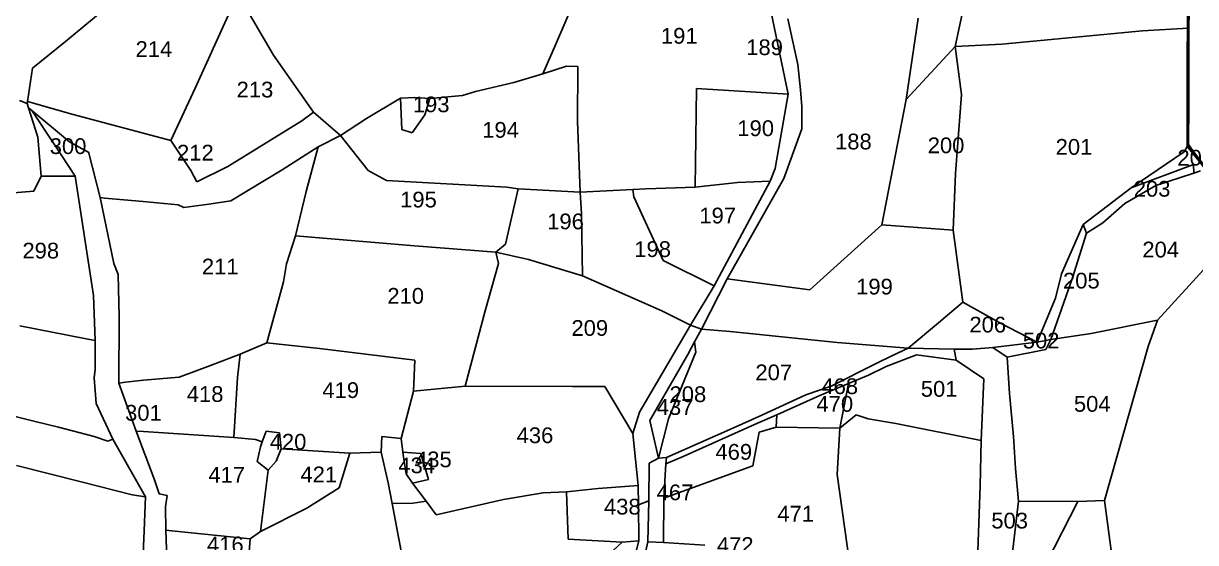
# Model space of a CAD drawing. Header units: inches. Extents: x 186800 to 194298, y 1604602 to 1613194.
# Drawn here: x 190679 to 191796, y 1608362 to 1608857 of the extents above; entities that cross this region are included whole.
import ezdxf

# ---------------------------------------------------------------- set-up
doc = ezdxf.new("R2010")
doc.units = ezdxf.units.IN
doc.header["$LTSCALE"] = 15
doc.header["$MEASUREMENT"] = 0
for name, color, linetype in [('PLOT', 7, 'Continuous'), ('PLOT NO', 7, 'Continuous'), ('VILLAGE BOUNDARY', 5, 'Continuous')]:
    doc.layers.add(name, color=color, linetype=linetype)
doc.styles.get("Standard").update_dxf_attribs({"font": 'arial.ttf'})

msp = doc.modelspace()

# ---------------------------------------------------------------- linework, layer by layer
at = {"layer": 'PLOT'}
for p, q in [((191567.3, 1608834.7), (191591.3, 1608949.4)), ((191591.3, 1608949.4), (191567.3, 1608834.7)), ((191789.1, 1608852.3), (191790.6, 1608933.2)), ((190797.2, 1608904.3), (190719.5, 1608839.4)), ((190719.5, 1608839.4), (190797.2, 1608904.3)), ((191213.8, 1608900.7), (191186.2, 1608836.3)), ((191186.2, 1608836.3), (191213.8, 1608900.7)), ((190917.5, 1608826.6), (190888.2, 1608876.9)), ((190888.2, 1608876.9), (190917.5, 1608826.6)), ((190843, 1608795.2), (190875.9, 1608867.8)), ((190875.9, 1608867.8), (190843, 1608795.2)), ((191408, 1608789.2), (191391.6, 1608868.7)), ((191391.6, 1608868.7), (191408, 1608789.2)), ((191407.6, 1608861), (191417.2, 1608817.6)), ((191417.2, 1608817.6), (191407.6, 1608861)), ((191520.6, 1608784.3), (191531.8, 1608861.7)), ((191531.8, 1608861.7), (191520.6, 1608784.3)), ((191789.1, 1608852.3), (191745.7, 1608849.6)), ((191745.7, 1608849.6), (191789.1, 1608852.3)), ((191789.5, 1608741.3), (191789.1, 1608852.3)), ((191745.7, 1608849.6), (191611.7, 1608837)), ((191611.7, 1608837), (191745.7, 1608849.6)), ((190719.5, 1608839.4), (190688.1, 1608814.1)), ((190688.1, 1608814.1), (190719.5, 1608839.4)), ((191186.2, 1608836.3), (191174.2, 1608808.8)), ((191174.2, 1608808.8), (191186.2, 1608836.3)), ((191567.3, 1608834.7), (191520.6, 1608784.3)), ((191520.6, 1608784.3), (191567.3, 1608834.7)), ((191611.7, 1608837), (191567.3, 1608834.7)), ((191567.3, 1608834.7), (191611.7, 1608837)), ((191573.3, 1608789), (191567.3, 1608834.7)), ((191567.3, 1608834.7), (191573.3, 1608789)), ((191567.3, 1608834.7), (191567.3, 1608834.7)), ((191611.7, 1608837), (191611.7, 1608837)), ((190955.8, 1608772.2), (190917.5, 1608826.6)), ((190917.5, 1608826.6), (190955.8, 1608772.2)), ((190688.1, 1608814.1), (190683.2, 1608782.2)), ((190683.2, 1608782.2), (190688.1, 1608814.1)), ((191174.2, 1608808.8), (191146.5, 1608800.6)), ((191146.5, 1608800.6), (191174.2, 1608808.8)), ((191196.7, 1608815.9), (191174.2, 1608808.8)), ((191174.2, 1608808.8), (191196.7, 1608815.9)), ((191207.5, 1608815.6), (191196.7, 1608815.9)), ((191196.7, 1608815.9), (191207.5, 1608815.6)), ((191207.4, 1608763.5), (191207.5, 1608815.6)), ((191207.5, 1608815.6), (191207.4, 1608763.5)), ((191417.2, 1608817.6), (191419.9, 1608793.4)), ((191419.9, 1608793.4), (191417.2, 1608817.6)), ((191146.5, 1608800.6), (191110, 1608791.9)), ((191110, 1608791.9), (191146.5, 1608800.6)), ((190819.7, 1608745.3), (190843, 1608795.2)), ((190843, 1608795.2), (190819.7, 1608745.3)), ((191038.5, 1608785.4), (191006.3, 1608766.1)), ((191006.3, 1608766.1), (191038.5, 1608785.4)), ((191052.4, 1608786.2), (191038.5, 1608785.4)), ((191038.5, 1608785.4), (191052.4, 1608786.2)), ((191038.5, 1608785.4), (191040, 1608755.6)), ((191040, 1608755.6), (191038.5, 1608785.4)), ((191066.7, 1608785.2), (191052.4, 1608786.2)), ((191052.4, 1608786.2), (191066.7, 1608785.2)), ((191061.8, 1608769.5), (191066.7, 1608785.2)), ((191066.7, 1608785.2), (191061.8, 1608769.5)), ((191097.6, 1608788.2), (191066.7, 1608785.2)), ((191066.7, 1608785.2), (191097.6, 1608788.2)), ((191066.7, 1608785.2), (191066.7, 1608785.2)), ((191110, 1608791.9), (191097.6, 1608788.2)), ((191097.6, 1608788.2), (191110, 1608791.9)), ((191320.8, 1608794.6), (191319.3, 1608700.6)), ((191319.3, 1608700.6), (191320.8, 1608794.6)), ((191408, 1608789.2), (191320.8, 1608794.6)), ((191320.8, 1608794.6), (191408, 1608789.2)), ((191395.8, 1608718.4), (191408, 1608789.2)), ((191408, 1608789.2), (191395.8, 1608718.4)), ((191408, 1608789.2), (191408, 1608789.2)), ((191419.9, 1608793.4), (191421.2, 1608777.5)), ((191421.2, 1608777.5), (191419.9, 1608793.4)), ((191567.6, 1608713.6), (191573.3, 1608789)), ((191573.3, 1608789), (191567.6, 1608713.6)), ((190682.9, 1608780.3), (190675.7, 1608783.2)), ((190675.7, 1608783.2), (190682.9, 1608780.3)), ((190683.2, 1608782.2), (190682.9, 1608780.3)), ((190682.9, 1608780.3), (190683.2, 1608782.2)), ((190684.2, 1608776.2), (190682.9, 1608780.3)), ((190682.9, 1608780.3), (190684.2, 1608776.2)), ((190683.2, 1608782.2), (190726.6, 1608770.1)), ((190726.6, 1608770.1), (190683.2, 1608782.2)), ((190687.3, 1608773.7), (190684.2, 1608776.2)), ((190684.2, 1608776.2), (190693.2, 1608748.5)), ((190693.2, 1608748.5), (190684.2, 1608776.2)), ((190684.2, 1608776.2), (190687.3, 1608773.7)), ((190723.3, 1608743.9), (190687.3, 1608773.7)), ((190687.3, 1608773.7), (190709.4, 1608740.6)), ((190709.4, 1608740.6), (190687.3, 1608773.7)), ((190687.3, 1608773.7), (190687.3, 1608773.7)), ((190687.3, 1608773.7), (190723.3, 1608743.9)), ((191421.2, 1608777.5), (191421.2, 1608756.2)), ((191421.2, 1608756.2), (191421.2, 1608777.5)), ((191520.6, 1608784.3), (191497.4, 1608664.9)), ((191497.4, 1608664.9), (191520.6, 1608784.3)), ((191520.6, 1608784.3), (191520.6, 1608784.3)), ((190726.6, 1608770.1), (190819.7, 1608745.3)), ((190819.7, 1608745.3), (190726.6, 1608770.1)), ((190874, 1608720.5), (190944.5, 1608763.9)), ((190944.5, 1608763.9), (190874, 1608720.5)), ((190944.5, 1608763.9), (190955.8, 1608772.2)), ((190955.8, 1608772.2), (190944.5, 1608763.9)), ((190981.6, 1608749.8), (190955.8, 1608772.2)), ((190955.8, 1608772.2), (190981.6, 1608749.8)), ((191006.3, 1608766.1), (190981.6, 1608749.8)), ((190981.6, 1608749.8), (191006.3, 1608766.1)), ((191049.7, 1608752.5), (191061.8, 1608769.5)), ((191061.8, 1608769.5), (191049.7, 1608752.5)), ((191209.9, 1608696), (191207.4, 1608763.5)), ((191207.4, 1608763.5), (191207.4, 1608763.5)), ((191207.4, 1608763.5), (191209.9, 1608696)), ((191040, 1608755.6), (191049.7, 1608752.5)), ((191049.7, 1608752.5), (191040, 1608755.6)), ((191421.2, 1608756.2), (191403.9, 1608708.9)), ((191403.9, 1608708.9), (191421.2, 1608756.2)), ((190693.2, 1608748.5), (190696.4, 1608711.1)), ((190696.4, 1608711.1), (190693.2, 1608748.5)), ((190709.4, 1608740.6), (190728.5, 1608711.2)), ((190728.5, 1608711.2), (190709.4, 1608740.6)), ((190738.7, 1608735.5), (190723.3, 1608743.9)), ((190723.3, 1608743.9), (190738.7, 1608735.5)), ((190819.7, 1608745.3), (190839, 1608716.6)), ((190839, 1608716.6), (190819.7, 1608745.3)), ((190819.7, 1608745.3), (190819.7, 1608745.3)), ((190981.6, 1608749.8), (190960.2, 1608739)), ((190960.2, 1608739), (190981.6, 1608749.8)), ((191007.9, 1608716.5), (190981.6, 1608749.8)), ((190981.6, 1608749.8), (191007.9, 1608716.5)), ((191789.5, 1608741.3), (191788.3, 1608739.5)), ((191788.3, 1608739.5), (191789.5, 1608741.3)), ((191799.3, 1608727.4), (191789.5, 1608741.3)), ((190738.9, 1608735.4), (190738.7, 1608735.5)), ((190738.7, 1608735.5), (190738.9, 1608735.4)), ((190741.4, 1608734), (190738.9, 1608735.4)), ((190738.9, 1608735.4), (190741.4, 1608734)), ((190741.7, 1608733), (190741.4, 1608734)), ((190741.4, 1608734), (190741.7, 1608733)), ((190752.4, 1608690.8), (190741.7, 1608733)), ((190741.7, 1608733), (190752.4, 1608690.8)), ((190960.2, 1608739), (190925.9, 1608717.4)), ((190925.9, 1608717.4), (190960.2, 1608739)), ((190948.7, 1608696.6), (190960.2, 1608739)), ((190960.2, 1608739), (190948.7, 1608696.6)), ((191785.2, 1608734.3), (191735, 1608700.2)), ((191735, 1608700.2), (191785.2, 1608734.3)), ((191788.3, 1608739.5), (191785.2, 1608734.3)), ((191785.2, 1608734.3), (191788.3, 1608739.5)), ((190844.7, 1608705.7), (190874, 1608720.5)), ((190874, 1608720.5), (190844.7, 1608705.7)), ((191391, 1608706.3), (191395.8, 1608718.4)), ((191395.8, 1608718.4), (191391, 1608706.3)), ((191794.4, 1608722.3), (191735, 1608700.2)), ((191735, 1608700.2), (191794.4, 1608722.3)), ((191794.5, 1608714.2), (191794.4, 1608722.3)), ((191794.4, 1608722.3), (191794.5, 1608714.2)), ((190696.4, 1608711.1), (190689.2, 1608697)), ((190689.2, 1608697), (190696.4, 1608711.1)), ((190696.4, 1608711.1), (190728.5, 1608711.2)), ((190728.5, 1608711.2), (190696.4, 1608711.1)), ((190728.5, 1608711.2), (190746.1, 1608597.6)), ((190746.1, 1608597.6), (190728.5, 1608711.2)), ((190839, 1608716.6), (190844.7, 1608705.7)), ((190844.7, 1608705.7), (190839, 1608716.6)), ((190925.9, 1608717.4), (190876.9, 1608687.6)), ((190876.9, 1608687.6), (190925.9, 1608717.4)), ((191025.2, 1608707.2), (191007.9, 1608716.5)), ((191007.9, 1608716.5), (191025.2, 1608707.2)), ((191140.1, 1608700.6), (191025.2, 1608707.2)), ((191025.2, 1608707.2), (191140.1, 1608700.6)), ((191403.9, 1608708.9), (191366.3, 1608642.6)), ((191366.3, 1608642.6), (191403.9, 1608708.9)), ((191565.4, 1608659.8), (191567.6, 1608713.6)), ((191567.6, 1608713.6), (191565.4, 1608659.8)), ((191567.6, 1608713.6), (191567.6, 1608713.6)), ((191794.5, 1608714.2), (191758.4, 1608702.2)), ((191758.4, 1608702.2), (191794.5, 1608714.2)), ((191800.9, 1608716.3), (191794.5, 1608714.2)), ((191794.5, 1608714.2), (191800.9, 1608716.3)), ((190689.2, 1608697), (190607.3, 1608689.9)), ((190607.3, 1608689.9), (190689.2, 1608697)), ((190938.5, 1608654.4), (190948.7, 1608696.6)), ((190948.7, 1608696.6), (190938.5, 1608654.4)), ((190948.7, 1608696.6), (190948.7, 1608696.6)), ((191150.8, 1608699.2), (191138.7, 1608646.5)), ((191138.7, 1608646.5), (191150.8, 1608699.2)), ((191150.8, 1608699.2), (191140.1, 1608700.6)), ((191140.1, 1608700.6), (191150.8, 1608699.2)), ((191209.9, 1608696), (191150.8, 1608699.2)), ((191150.8, 1608699.2), (191150.8, 1608699.2)), ((191150.8, 1608699.2), (191209.9, 1608696)), ((191260, 1608698.6), (191209.9, 1608696)), ((191209.9, 1608696), (191260, 1608698.6)), ((191211.2, 1608675.2), (191209.9, 1608696)), ((191209.9, 1608696), (191209.9, 1608696)), ((191209.9, 1608696), (191211.2, 1608675.2)), ((191272.3, 1608699.2), (191260, 1608698.6)), ((191260, 1608698.6), (191272.3, 1608699.2)), ((191260.9, 1608691.6), (191260, 1608698.6)), ((191260, 1608698.6), (191260.9, 1608691.6)), ((191319.3, 1608700.6), (191272.3, 1608699.2)), ((191272.3, 1608699.2), (191319.3, 1608700.6)), ((191359.7, 1608705.1), (191319.3, 1608700.6)), ((191319.3, 1608700.6), (191359.7, 1608705.1)), ((191337.5, 1608606.9), (191391, 1608706.3)), ((191391, 1608706.3), (191337.5, 1608606.9)), ((191391, 1608706.3), (191359.7, 1608705.1)), ((191359.7, 1608705.1), (191391, 1608706.3)), ((191735, 1608700.2), (191689.1, 1608665.2)), ((191689.1, 1608665.2), (191735, 1608700.2)), ((191758.4, 1608702.2), (191728.8, 1608685.3)), ((191728.8, 1608685.3), (191758.4, 1608702.2)), ((190765.6, 1608628.1), (190752.4, 1608690.8)), ((190752.4, 1608690.8), (190752.4, 1608690.8)), ((190756.6, 1608690.4), (190752.4, 1608690.8)), ((190752.4, 1608690.8), (190765.6, 1608628.1)), ((190752.4, 1608690.8), (190756.6, 1608690.4)), ((190793.6, 1608687), (190756.6, 1608690.4)), ((190756.6, 1608690.4), (190793.6, 1608687)), ((190826.8, 1608683.8), (190793.6, 1608687)), ((190793.6, 1608687), (190826.8, 1608683.8)), ((190856, 1608684.5), (190832.1, 1608681.5)), ((190832.1, 1608681.5), (190856, 1608684.5)), ((190876.9, 1608687.6), (190856, 1608684.5)), ((190856, 1608684.5), (190876.9, 1608687.6)), ((191288.9, 1608630.9), (191260.9, 1608691.6)), ((191260.9, 1608691.6), (191288.9, 1608630.9)), ((191728.8, 1608685.3), (191707.7, 1608666.8)), ((191707.7, 1608666.8), (191728.8, 1608685.3)), ((190832.1, 1608681.5), (190826.8, 1608683.8)), ((190826.8, 1608683.8), (190832.1, 1608681.5)), ((191212.2, 1608616.2), (191211.2, 1608675.2)), ((191211.2, 1608675.2), (191212.2, 1608616.2)), ((191497.4, 1608664.9), (191428.6, 1608603)), ((191428.6, 1608603), (191497.4, 1608664.9)), ((191565.4, 1608659.8), (191497.4, 1608664.9)), ((191497.4, 1608664.9), (191565.4, 1608659.8)), ((191689.1, 1608665.2), (191668.5, 1608618.2)), ((191668.5, 1608618.2), (191689.1, 1608665.2)), ((191692.2, 1608656.9), (191689.1, 1608665.2)), ((191689.1, 1608665.2), (191692.2, 1608656.9)), ((191707.7, 1608666.8), (191692.2, 1608656.9)), ((191692.2, 1608656.9), (191707.7, 1608666.8)), ((191707.7, 1608666.8), (191707.7, 1608666.8)), ((190938.5, 1608654.4), (190929.9, 1608627.8)), ((190929.9, 1608627.8), (190938.5, 1608654.4)), ((191052, 1608645), (190938.5, 1608654.4)), ((190938.5, 1608654.4), (191052, 1608645)), ((191574.5, 1608591.1), (191565.4, 1608659.8)), ((191565.4, 1608659.8), (191565.4, 1608659.8)), ((191565.4, 1608659.8), (191574.5, 1608591.1)), ((191678.9, 1608614.5), (191692.2, 1608656.9)), ((191692.2, 1608656.9), (191678.9, 1608614.5)), ((191129.4, 1608638.7), (191052, 1608645)), ((191052, 1608645), (191129.4, 1608638.7)), ((191138.7, 1608646.5), (191129.4, 1608638.7)), ((191129.4, 1608638.7), (191138.7, 1608646.5)), ((191366.3, 1608642.6), (191350, 1608613.3)), ((191350, 1608613.3), (191366.3, 1608642.6)), ((191160.7, 1608631.9), (191129.4, 1608638.7)), ((191129.4, 1608638.7), (191131.9, 1608628.1)), ((191131.9, 1608628.1), (191129.4, 1608638.7)), ((191129.4, 1608638.7), (191129.4, 1608638.7)), ((191129.4, 1608638.7), (191160.7, 1608631.9)), ((191212.2, 1608616.2), (191160.7, 1608631.9)), ((191160.7, 1608631.9), (191212.2, 1608616.2)), ((191337.5, 1608606.9), (191288.9, 1608630.9)), ((191288.9, 1608630.9), (191337.5, 1608606.9)), ((191810.1, 1608629.1), (191760, 1608574)), ((191760, 1608574), (191810.1, 1608629.1)), ((190769.6, 1608617.4), (190765.6, 1608628.1)), ((190765.6, 1608628.1), (190769.6, 1608617.4)), ((190770.5, 1608577.1), (190769.6, 1608617.4)), ((190769.6, 1608617.4), (190770.5, 1608577.1)), ((190929.9, 1608627.8), (190927.2, 1608610.7)), ((190927.2, 1608610.7), (190929.9, 1608627.8)), ((191131.9, 1608628.1), (191119.2, 1608582.9)), ((191119.2, 1608582.9), (191131.9, 1608628.1)), ((191668.5, 1608618.2), (191662.8, 1608595.1)), ((191662.8, 1608595.1), (191668.5, 1608618.2)), ((190927.2, 1608610.7), (190911.3, 1608552.3)), ((190911.3, 1608552.3), (190927.2, 1608610.7)), ((191287.6, 1608582.8), (191212.2, 1608616.2)), ((191212.2, 1608616.2), (191212.2, 1608616.2)), ((191212.2, 1608616.2), (191287.6, 1608582.8)), ((191315.1, 1608569.3), (191337.5, 1608606.9)), ((191337.5, 1608606.9), (191315.1, 1608569.3)), ((191350, 1608613.3), (191325.5, 1608565.6)), ((191325.5, 1608565.6), (191350, 1608613.3)), ((191337.5, 1608606.9), (191337.5, 1608606.9)), ((191337.5, 1608606.9), (191337.5, 1608606.9)), ((191428.6, 1608603), (191350, 1608613.3)), ((191350, 1608613.3), (191428.6, 1608603)), ((191658.3, 1608555.5), (191678.9, 1608614.5)), ((191678.9, 1608614.5), (191658.3, 1608555.5)), ((190746.1, 1608597.6), (190747.8, 1608554.7)), ((190747.8, 1608554.7), (190746.1, 1608597.6)), ((190746.1, 1608597.6), (190746.1, 1608597.6)), ((191662.8, 1608595.1), (191645.2, 1608553.2)), ((191645.2, 1608553.2), (191662.8, 1608595.1)), ((191662.8, 1608595.1), (191662.8, 1608595.1)), ((191574.5, 1608591.1), (191551.3, 1608571.6)), ((191551.3, 1608571.6), (191574.5, 1608591.1)), ((191609.7, 1608571.4), (191574.5, 1608591.1)), ((191574.5, 1608591.1), (191609.7, 1608571.4)), ((190770.3, 1608514.1), (190770.5, 1608577.1)), ((190770.5, 1608577.1), (190770.3, 1608514.1)), ((191119.2, 1608582.9), (191100.3, 1608511.3)), ((191100.3, 1608511.3), (191119.2, 1608582.9)), ((191315.1, 1608569.3), (191287.6, 1608582.8)), ((191287.6, 1608582.8), (191315.1, 1608569.3)), ((191760, 1608574), (191696.7, 1608561.4)), ((191696.7, 1608561.4), (191760, 1608574)), ((191750.9, 1608548.8), (191760, 1608574)), ((191760, 1608574), (191750.9, 1608548.8)), ((190675.8, 1608568.7), (190737.4, 1608556.7)), ((190737.4, 1608556.7), (190675.8, 1608568.7)), ((191315.1, 1608569.3), (191266.5, 1608486.4)), ((191266.5, 1608486.4), (191315.1, 1608569.3)), ((191325.5, 1608565.6), (191315.1, 1608569.3)), ((191315.1, 1608569.3), (191325.5, 1608565.6)), ((191325.5, 1608565.6), (191318.8, 1608553.3)), ((191318.8, 1608553.3), (191325.5, 1608565.6)), ((191352.8, 1608563.3), (191325.5, 1608565.6)), ((191325.5, 1608565.6), (191325.5, 1608565.6)), ((191325.5, 1608565.6), (191352.8, 1608563.3)), ((191454.7, 1608552.8), (191352.8, 1608563.3)), ((191352.8, 1608563.3), (191454.7, 1608552.8)), ((191551.3, 1608571.6), (191522.5, 1608547.3)), ((191522.5, 1608547.3), (191551.3, 1608571.6)), ((191645.2, 1608553.2), (191609.7, 1608571.4)), ((191609.7, 1608571.4), (191645.2, 1608553.2)), ((191696.7, 1608561.4), (191658.3, 1608555.5)), ((191658.3, 1608555.5), (191696.7, 1608561.4)), ((191696.7, 1608561.4), (191696.7, 1608561.4)), ((190737.4, 1608556.7), (190747.8, 1608554.7)), ((190747.8, 1608554.7), (190737.4, 1608556.7)), ((190747.8, 1608554.7), (190747.8, 1608527.2)), ((190747.8, 1608527.2), (190747.8, 1608554.7)), ((190911.3, 1608552.3), (190885.8, 1608541.5)), ((190885.8, 1608541.5), (190911.3, 1608552.3)), ((190961.4, 1608547), (190911.3, 1608552.3)), ((190911.3, 1608552.3), (190961.4, 1608547)), ((191318.8, 1608553.3), (191312.3, 1608541.2)), ((191312.3, 1608541.2), (191318.8, 1608553.3)), ((191319.9, 1608543.6), (191318.8, 1608553.3)), ((191318.8, 1608553.3), (191319.9, 1608543.6)), ((191522.5, 1608547.3), (191454.7, 1608552.8)), ((191454.7, 1608552.8), (191522.5, 1608547.3)), ((191645.2, 1608553.2), (191603, 1608548)), ((191603, 1608548), (191645.2, 1608553.2)), ((191658.3, 1608555.5), (191645.2, 1608553.2)), ((191645.2, 1608553.2), (191658.3, 1608555.5)), ((191653.4, 1608546), (191658.3, 1608555.5)), ((191658.3, 1608555.5), (191653.4, 1608546)), ((191658.3, 1608555.5), (191658.3, 1608555.5)), ((190885.8, 1608541.5), (190857.7, 1608530.7)), ((190857.7, 1608530.7), (190885.8, 1608541.5)), ((190883.2, 1608519.5), (190885.8, 1608541.5)), ((190885.8, 1608541.5), (190883.2, 1608519.5)), ((191052.2, 1608535.8), (190961.4, 1608547)), ((190961.4, 1608547), (191052.2, 1608535.8)), ((191312.3, 1608541.2), (191276.3, 1608478.6)), ((191276.3, 1608478.6), (191312.3, 1608541.2)), ((191293.9, 1608480.2), (191319.9, 1608543.6)), ((191319.9, 1608543.6), (191293.9, 1608480.2)), ((191506.8, 1608540.2), (191491.8, 1608532.7)), ((191491.8, 1608532.7), (191506.8, 1608540.2)), ((191530.2, 1608540.9), (191501.3, 1608529.8)), ((191501.3, 1608529.8), (191530.2, 1608540.9)), ((191522.5, 1608547.3), (191506.8, 1608540.2)), ((191506.8, 1608540.2), (191522.5, 1608547.3)), ((191566.2, 1608546.3), (191522.5, 1608547.3)), ((191522.5, 1608547.3), (191522.5, 1608547.3)), ((191522.5, 1608547.3), (191566.2, 1608546.3)), ((191568.2, 1608535.9), (191530.2, 1608540.9)), ((191530.2, 1608540.9), (191568.2, 1608535.9)), ((191583.7, 1608546.4), (191566.2, 1608546.3)), ((191566.2, 1608546.3), (191583.7, 1608546.4)), ((191568.2, 1608535.9), (191566.2, 1608546.3)), ((191566.2, 1608546.3), (191568.2, 1608535.9)), ((191566.2, 1608546.3), (191566.2, 1608546.3)), ((191603, 1608548), (191583.7, 1608546.4)), ((191583.7, 1608546.4), (191603, 1608548)), ((191616.7, 1608538.8), (191603, 1608548)), ((191603, 1608548), (191616.7, 1608538.8)), ((191616.7, 1608538.8), (191653.4, 1608546)), ((191653.4, 1608546), (191616.7, 1608538.8)), ((191653.4, 1608546), (191653.4, 1608546)), ((191709.3, 1608402.1), (191750.9, 1608548.8)), ((191750.9, 1608548.8), (191709.3, 1608402.1)), ((190857.7, 1608530.7), (190827.9, 1608519.9)), ((190827.9, 1608519.9), (190857.7, 1608530.7)), ((191050.9, 1608506.4), (191052.2, 1608535.8)), ((191052.2, 1608535.8), (191050.9, 1608506.4)), ((191491.8, 1608532.7), (191448.9, 1608511.1)), ((191448.9, 1608511.1), (191491.8, 1608532.7)), ((191501.3, 1608529.8), (191484.6, 1608521.5)), ((191484.6, 1608521.5), (191501.3, 1608529.8)), ((191594.5, 1608518), (191568.2, 1608535.9)), ((191568.2, 1608535.9), (191568.2, 1608535.9)), ((191568.2, 1608535.9), (191568.2, 1608535.9)), ((191568.2, 1608535.9), (191594.5, 1608518)), ((191618.8, 1608504.1), (191616.7, 1608538.8)), ((191616.7, 1608538.8), (191616.7, 1608538.8)), ((191616.7, 1608538.8), (191618.8, 1608504.1)), ((190747.8, 1608527.2), (190746.9, 1608519.2)), ((190746.9, 1608519.2), (190747.8, 1608527.2)), ((190746.9, 1608519.2), (190748.8, 1608494.7)), ((190748.8, 1608494.7), (190746.9, 1608519.2)), ((190793.9, 1608517), (190776.6, 1608514.9)), ((190776.6, 1608514.9), (190793.9, 1608517)), ((190827.9, 1608519.9), (190793.9, 1608517)), ((190793.9, 1608517), (190827.9, 1608519.9)), ((190879.9, 1608462.2), (190883.2, 1608519.5)), ((190883.2, 1608519.5), (190879.9, 1608462.2)), ((190883.2, 1608519.5), (190883.2, 1608519.5)), ((191484.6, 1608521.5), (191465.4, 1608513.6)), ((191465.4, 1608513.6), (191484.6, 1608521.5)), ((191591.9, 1608459.3), (191594.5, 1608518)), ((191594.5, 1608518), (191591.9, 1608459.3)), ((190776.6, 1608514.9), (190770.3, 1608514.1)), ((190770.3, 1608514.1), (190776.6, 1608514.9)), ((190786.8, 1608468.4), (190770.3, 1608514.1)), ((190770.3, 1608514.1), (190786.8, 1608468.4)), ((191050.9, 1608506.4), (191039.3, 1608461.2)), ((191039.3, 1608461.2), (191050.9, 1608506.4)), ((191100.3, 1608511.3), (191050.9, 1608506.4)), ((191050.9, 1608506.4), (191100.3, 1608511.3)), ((191050.9, 1608506.4), (191050.9, 1608506.4)), ((191202.8, 1608510.7), (191100.3, 1608511.3)), ((191100.3, 1608511.3), (191202.8, 1608510.7)), ((191233.3, 1608510.7), (191202.8, 1608510.7)), ((191202.8, 1608510.7), (191233.3, 1608510.7)), ((191259.9, 1608466.1), (191233.3, 1608510.7)), ((191233.3, 1608510.7), (191259.9, 1608466.1)), ((191448.9, 1608511.1), (191424.8, 1608502.8)), ((191424.8, 1608502.8), (191448.9, 1608511.1)), ((191465.4, 1608513.6), (191438.1, 1608502.4)), ((191438.1, 1608502.4), (191465.4, 1608513.6)), ((191457.2, 1608471.2), (191465.4, 1608513.6)), ((191465.4, 1608513.6), (191457.2, 1608471.2)), ((190748.8, 1608494.7), (190764.5, 1608460.6)), ((190764.5, 1608460.6), (190748.8, 1608494.7)), ((191424.8, 1608502.8), (191382.8, 1608483.6)), ((191382.8, 1608483.6), (191424.8, 1608502.8)), ((191438.1, 1608502.4), (191397.3, 1608484)), ((191397.3, 1608484), (191438.1, 1608502.4)), ((191622.6, 1608463.1), (191618.8, 1608504.1)), ((191618.8, 1608504.1), (191622.6, 1608463.1)), ((190689.4, 1608477.8), (190635.6, 1608491.3)), ((190635.6, 1608491.3), (190689.4, 1608477.8)), ((191266.5, 1608486.4), (191259.9, 1608466.1)), ((191259.9, 1608466.1), (191266.5, 1608486.4)), ((191382.8, 1608483.6), (191355.4, 1608471.1)), ((191355.4, 1608471.1), (191382.8, 1608483.6)), ((191397.3, 1608484), (191378.9, 1608475.8)), ((191378.9, 1608475.8), (191397.3, 1608484)), ((191396.5, 1608472.1), (191397.3, 1608484)), ((191397.3, 1608484), (191396.5, 1608472.1)), ((191472.8, 1608483.8), (191457.2, 1608471.2)), ((191457.2, 1608471.2), (191472.8, 1608483.8)), ((191484.4, 1608480.1), (191472.8, 1608483.8)), ((191472.8, 1608483.8), (191484.4, 1608480.1)), ((190712.9, 1608472.1), (190689.4, 1608477.8)), ((190689.4, 1608477.8), (190712.9, 1608472.1)), ((190746.9, 1608463.2), (190712.9, 1608472.1)), ((190712.9, 1608472.1), (190746.9, 1608463.2)), ((191276.3, 1608478.6), (191284.5, 1608442.6)), ((191284.5, 1608442.6), (191276.3, 1608478.6)), ((191284.5, 1608442.6), (191293.9, 1608480.2)), ((191293.9, 1608480.2), (191284.5, 1608442.6)), ((191378.9, 1608475.8), (191308.1, 1608444.2)), ((191308.1, 1608444.2), (191378.9, 1608475.8)), ((191380.4, 1608467.2), (191396.5, 1608472.1)), ((191396.5, 1608472.1), (191380.4, 1608467.2)), ((191396.5, 1608472.1), (191396.5, 1608472.1)), ((191396.5, 1608472.1), (191457.2, 1608471.2)), ((191457.2, 1608471.2), (191396.5, 1608472.1)), ((191510.7, 1608475.6), (191484.4, 1608480.1)), ((191484.4, 1608480.1), (191510.7, 1608475.6)), ((191591.9, 1608459.3), (191510.7, 1608475.6)), ((191510.7, 1608475.6), (191591.9, 1608459.3)), ((190759.9, 1608458.8), (190746.9, 1608463.2)), ((190746.9, 1608463.2), (190746.9, 1608463.2)), ((190746.9, 1608463.2), (190759.9, 1608458.8)), ((190804.4, 1608421.9), (190786.8, 1608468.4)), ((190793.8, 1608467.9), (190786.8, 1608468.4)), ((190786.8, 1608468.4), (190804.4, 1608421.9)), ((190786.8, 1608468.4), (190793.8, 1608467.9)), ((190879.9, 1608462.2), (190793.8, 1608467.9)), ((190793.8, 1608467.9), (190879.9, 1608462.2)), ((190900.4, 1608460.5), (190879.9, 1608462.2)), ((190879.9, 1608462.2), (190879.9, 1608462.2)), ((190879.9, 1608462.2), (190900.4, 1608460.5)), ((190910.5, 1608468.2), (190906.8, 1608458.1)), ((190906.8, 1608458.1), (190910.5, 1608468.2)), ((190923.5, 1608466.7), (190910.5, 1608468.2)), ((190910.5, 1608468.2), (190923.5, 1608466.7)), ((190924.9, 1608451.6), (190923.5, 1608466.7)), ((190923.5, 1608466.7), (190924.9, 1608451.6)), ((191020.9, 1608463.1), (191020.1, 1608448.3)), ((191020.1, 1608448.3), (191020.9, 1608463.1)), ((191039.3, 1608461.2), (191020.9, 1608463.1)), ((191020.9, 1608463.1), (191039.3, 1608461.2)), ((191041, 1608448.4), (191039.3, 1608461.2)), ((191039.3, 1608461.2), (191039.3, 1608461.2)), ((191039.3, 1608461.2), (191041, 1608448.4)), ((191265.2, 1608416.6), (191259.9, 1608466.1)), ((191259.9, 1608466.1), (191259.9, 1608466.1)), ((191259.9, 1608466.1), (191265.2, 1608416.6)), ((191355.4, 1608471.1), (191292, 1608443.1)), ((191292, 1608443.1), (191355.4, 1608471.1)), ((191374.4, 1608435.4), (191380.4, 1608467.2)), ((191380.4, 1608467.2), (191374.4, 1608435.4)), ((191454.6, 1608426.9), (191457.2, 1608471.2)), ((191457.2, 1608471.2), (191454.6, 1608426.9)), ((191457.2, 1608471.2), (191457.2, 1608471.2)), ((191624.6, 1608432.8), (191622.6, 1608463.1)), ((191622.6, 1608463.1), (191624.6, 1608432.8)), ((190764.5, 1608460.6), (190759.9, 1608458.8)), ((190759.9, 1608458.8), (190764.5, 1608460.6)), ((190764.5, 1608460.6), (190795.8, 1608405.7)), ((190795.8, 1608405.7), (190764.5, 1608460.6)), ((190906.8, 1608458.1), (190900.4, 1608460.5)), ((190900.4, 1608460.5), (190906.8, 1608458.1)), ((190902.1, 1608439.5), (190905.1, 1608453.5)), ((190905.1, 1608453.5), (190902.1, 1608439.5)), ((190905.1, 1608453.5), (190906.8, 1608458.1)), ((190906.8, 1608458.1), (190905.1, 1608453.5)), ((190924.9, 1608451.6), (190920.1, 1608439.8)), ((190920.1, 1608439.8), (190924.9, 1608451.6)), ((190990.4, 1608447.5), (190924.9, 1608451.6)), ((190924.9, 1608451.6), (190924.9, 1608451.6)), ((190924.9, 1608451.6), (190990.4, 1608447.5)), ((191590.9, 1608416.3), (191591.9, 1608459.3)), ((191591.9, 1608459.3), (191590.9, 1608416.3)), ((191591.9, 1608459.3), (191591.9, 1608459.3)), ((190912.4, 1608431.1), (190902.1, 1608439.5)), ((190902.1, 1608439.5), (190912.4, 1608431.1)), ((190920.1, 1608439.8), (190912.4, 1608431.1)), ((190912.4, 1608431.1), (190920.1, 1608439.8)), ((190980.2, 1608414.3), (190990.4, 1608447.5)), ((190990.4, 1608447.5), (190980.2, 1608414.3)), ((191020.1, 1608448.3), (190990.4, 1608447.5)), ((190990.4, 1608447.5), (191020.1, 1608448.3)), ((190990.4, 1608447.5), (190990.4, 1608447.5)), ((191020.1, 1608448.3), (191026.9, 1608419.2)), ((191026.9, 1608419.2), (191020.1, 1608448.3)), ((191041.8, 1608441.7), (191041, 1608448.4)), ((191057.9, 1608447), (191041, 1608448.4)), ((191041, 1608448.4), (191041.8, 1608441.7)), ((191041, 1608448.4), (191057.9, 1608447)), ((191044.1, 1608427.8), (191041.8, 1608441.7)), ((191041.8, 1608441.7), (191044.1, 1608427.8)), ((191065.2, 1608422.2), (191057.9, 1608447)), ((191057.9, 1608447), (191065.2, 1608422.2)), ((191284.5, 1608442.6), (191275.6, 1608437.9)), ((191275.6, 1608437.9), (191284.5, 1608442.6)), ((191292, 1608443.1), (191284.5, 1608442.6)), ((191284.5, 1608442.6), (191292, 1608443.1)), ((191284.5, 1608442.6), (191284.5, 1608442.6)), ((191308.1, 1608444.2), (191291.6, 1608437.1)), ((191291.6, 1608437.1), (191308.1, 1608444.2)), ((191291.6, 1608437.1), (191292, 1608443.1)), ((191292, 1608443.1), (191291.6, 1608437.1)), ((190735.5, 1608419.7), (190672.9, 1608435.7)), ((190672.9, 1608435.7), (190735.5, 1608419.7)), ((190905.4, 1608372.6), (190912.4, 1608431.1)), ((190912.4, 1608431.1), (190905.4, 1608372.6)), ((191050.2, 1608418.9), (191044.1, 1608427.8)), ((191044.1, 1608427.8), (191050.2, 1608418.9)), ((191275.6, 1608437.9), (191275.3, 1608401.8)), ((191275.3, 1608401.8), (191275.6, 1608437.9)), ((191291.6, 1608437.1), (191289.5, 1608404.6)), ((191289.5, 1608404.6), (191291.6, 1608437.1)), ((191289.5, 1608404.6), (191374.4, 1608435.4)), ((191374.4, 1608435.4), (191289.5, 1608404.6)), ((191291.6, 1608437.1), (191291.6, 1608437.1)), ((191627.5, 1608401.7), (191624.6, 1608432.8)), ((191624.6, 1608432.8), (191627.5, 1608401.7)), ((190783, 1608407.7), (190735.5, 1608419.7)), ((190735.5, 1608419.7), (190783, 1608407.7)), ((190808.8, 1608408.7), (190804.4, 1608421.9)), ((190804.4, 1608421.9), (190808.8, 1608408.7)), ((191026.9, 1608419.2), (191030.6, 1608399.4)), ((191030.6, 1608399.4), (191026.9, 1608419.2)), ((191050.2, 1608418.9), (191065.2, 1608422.2)), ((191065.2, 1608422.2), (191050.2, 1608418.9)), ((191063, 1608401.7), (191050.2, 1608418.9)), ((191050.2, 1608418.9), (191050.2, 1608418.9)), ((191050.2, 1608418.9), (191063, 1608401.7)), ((191265.2, 1608416.6), (191226.9, 1608413.6)), ((191226.9, 1608413.6), (191265.2, 1608416.6)), ((191265.4, 1608398), (191265.2, 1608416.6)), ((191265.2, 1608416.6), (191265.4, 1608398)), ((191466.9, 1608341.1), (191454.6, 1608426.9)), ((191454.6, 1608426.9), (191466.9, 1608341.1)), ((191588, 1608329), (191590.9, 1608416.3)), ((191590.9, 1608416.3), (191588, 1608329)), ((190795.8, 1608405.7), (190783, 1608407.7)), ((190783, 1608407.7), (190795.8, 1608405.7)), ((190795.8, 1608405.7), (190794.3, 1608373.4)), ((190794.3, 1608373.4), (190795.8, 1608405.7)), ((190816.2, 1608406.9), (190808.8, 1608408.7)), ((190808.8, 1608408.7), (190816.2, 1608406.9)), ((190814.8, 1608396.1), (190816.2, 1608406.9)), ((190816.2, 1608406.9), (190814.8, 1608396.1)), ((190949.3, 1608394.9), (190980.2, 1608414.3)), ((190980.2, 1608414.3), (190949.3, 1608394.9)), ((191174.7, 1608409.6), (191136.8, 1608403.2)), ((191136.8, 1608403.2), (191174.7, 1608409.6)), ((191196.8, 1608410.6), (191174.7, 1608409.6)), ((191174.7, 1608409.6), (191196.8, 1608410.6)), ((191226.9, 1608413.6), (191196.8, 1608410.6)), ((191196.8, 1608410.6), (191226.9, 1608413.6)), ((191198.5, 1608365.4), (191196.8, 1608410.6)), ((191196.8, 1608410.6), (191198.5, 1608365.4)), ((190815, 1608374.1), (190814.8, 1608396.1)), ((190814.8, 1608396.1), (190815, 1608374.1)), ((190905.4, 1608372.6), (190949.3, 1608394.9)), ((190949.3, 1608394.9), (190905.4, 1608372.6)), ((191030.6, 1608399.4), (191050.6, 1608399.6)), ((191050.6, 1608399.6), (191030.6, 1608399.4)), ((191040.1, 1608349), (191030.6, 1608399.4)), ((191030.6, 1608399.4), (191030.6, 1608399.4)), ((191030.6, 1608399.4), (191040.1, 1608349)), ((191050.6, 1608399.6), (191063, 1608401.7)), ((191063, 1608401.7), (191050.6, 1608399.6)), ((191072.7, 1608388.6), (191063, 1608401.7)), ((191063, 1608401.7), (191072.7, 1608388.6)), ((191136.8, 1608403.2), (191072.7, 1608388.6)), ((191072.7, 1608388.6), (191136.8, 1608403.2)), ((191275.3, 1608401.8), (191265.4, 1608398)), ((191265.4, 1608398), (191275.3, 1608401.8)), ((191265.4, 1608398), (191265.6, 1608363.8)), ((191265.6, 1608363.8), (191265.4, 1608398)), ((191265.4, 1608398), (191265.4, 1608398)), ((191274.2, 1608362.8), (191275.3, 1608401.8)), ((191275.3, 1608401.8), (191274.2, 1608362.8)), ((191289.3, 1608362.3), (191289.5, 1608404.6)), ((191289.5, 1608404.6), (191289.3, 1608362.3)), ((191627.5, 1608401.7), (191618.7, 1608327.2)), ((191618.7, 1608327.2), (191627.5, 1608401.7)), ((191683.9, 1608401.2), (191627.5, 1608401.7)), ((191627.5, 1608401.7), (191683.9, 1608401.2)), ((191654.4, 1608343.5), (191683.9, 1608401.2)), ((191683.9, 1608401.2), (191654.4, 1608343.5)), ((191709.3, 1608402.1), (191683.9, 1608401.2)), ((191683.9, 1608401.2), (191709.3, 1608402.1)), ((191683.9, 1608401.2), (191683.9, 1608401.2)), ((191717.2, 1608345.1), (191709.3, 1608402.1)), ((191709.3, 1608402.1), (191717.2, 1608345.1)), ((190794.3, 1608373.4), (190792.3, 1608321)), ((190792.3, 1608321), (190794.3, 1608373.4)), ((190816.3, 1608337.9), (190815, 1608374.1)), ((190815, 1608374.1), (190820.8, 1608373.5)), ((190820.8, 1608373.5), (190815, 1608374.1)), ((190815, 1608374.1), (190816.3, 1608337.9)), ((190820.8, 1608373.5), (190895.5, 1608365.8)), ((190895.5, 1608365.8), (190820.8, 1608373.5)), ((190895.5, 1608365.8), (190905.4, 1608372.6)), ((190905.4, 1608372.6), (190895.5, 1608365.8)), ((190895.5, 1608365.8), (190893, 1608333.6)), ((190893, 1608333.6), (190895.5, 1608365.8)), ((190895.5, 1608365.8), (190895.5, 1608365.8)), ((191250, 1608362.6), (191198.5, 1608365.4)), ((191198.5, 1608365.4), (191250, 1608362.6)), ((191250, 1608362.6), (191206.5, 1608322.8)), ((191206.5, 1608322.8), (191250, 1608362.6)), ((191265.6, 1608363.8), (191250, 1608362.6)), ((191250, 1608362.6), (191265.6, 1608363.8)), ((191250, 1608362.6), (191250, 1608362.6)), ((191255.8, 1608324.9), (191265.6, 1608363.8)), ((191265.6, 1608363.8), (191255.8, 1608324.9)), ((191274.2, 1608362.8), (191270.8, 1608347.3)), ((191270.8, 1608347.3), (191274.2, 1608362.8)), ((191289.3, 1608362.3), (191274.2, 1608362.8)), ((191274.2, 1608362.8), (191274.2, 1608362.8)), ((191274.2, 1608362.8), (191289.3, 1608362.3)), ((191328.7, 1608359.6), (191289.3, 1608362.3)), ((191289.3, 1608362.3), (191328.7, 1608359.6))]:
    msp.add_line(p, q, dxfattribs=at)
at = {"layer": 'VILLAGE BOUNDARY', "linetype": 'Continuous'}
for p, q in [((191790.9, 1608946.3), (191789.1, 1608852.3)), ((191789.1, 1608852.3), (191788.3, 1608739.5)), ((191788.3, 1608739.5), (191818.6, 1608702.1))]:
    msp.add_line(p, q, dxfattribs=at)
at = {"layer": 'VILLAGE BOUNDARY', "color": 5, "const_width": 3}
msp.add_lwpolyline([(191820.4, 1609537.8), (191822.3, 1609454.4), (191771.9, 1609339.6), (191753.1, 1609253.2), (191754.7, 1609218), (191756.1, 1609136.5), (191791.6, 1608989.4), (191790.9, 1608946.3), (191789.1, 1608852.3), (191788.9, 1608740.4), (191818.6, 1608702.1), (191932, 1608272.2), (192004.8, 1608118.3), (192018.5, 1607839.6), (192005.9, 1607407.7), (192032.1, 1606944.1), (192112.9, 1606708.8), (192177.9, 1606632.2), (192355.6, 1606095.7)], dxfattribs=at)

# ---------------------------------------------------------------- texts
at = {"layer": 'PLOT NO', "color": 7, "oblique": 360}
for s, p in [('191', (191286.8, 1608837.4)), ('189', (191368.1, 1608826.5)), ('193', (191050.4, 1608772.1)), ('190', (191359.6, 1608749.4)), ('300', (190704.4, 1608732.3)), ('200', (191541, 1608733.1)), ('195', (191038.3, 1608681.4)), ('298', (190678.4, 1608632.8)), ('211', (190849.4, 1608617.6)), ('199', (191472.8, 1608598.5)), ('210', (191026.1, 1608589.7)), ('209', (191201.5, 1608559.1)), ('502', (191631.6, 1608547.1)), ('207', (191376.8, 1608516.8)), ('418', (190835, 1608496.2)), ('419', (190964.2, 1608499.9)), ('470', (191435, 1608486.8)), ('504', (191680.3, 1608486.8)), ('301', (190776.2, 1608478.3)), ('469', (191338.7, 1608441.1)), ('417', (190855.6, 1608419.3)), ('438', (191232.5, 1608388.9)), ('503', (191601.6, 1608375.6)), ('416', (190854.2, 1608352.9))]:
    msp.add_text(s, height=15, dxfattribs=at).set_placement(p)
at = {"layer": 'PLOT NO', "color": 7}
for s, p in [('214', (190786.2, 1608824.8)), ('213', (190882.5, 1608786.2)), ('194', (191116.5, 1608747.8)), ('188', (191452.7, 1608736.7)), ('212', (190825.7, 1608726.1)), ('201', (191662.9, 1608731.6)), ('202', (191778.9, 1608721.3)), ('203', (191737.3, 1608691.7)), ('196', (191178.4, 1608660.6)), ('197', (191323.4, 1608666.2)), ('198', (191261.4, 1608634.2)), ('204', (191745.5, 1608633.8)), ('205', (191669.9, 1608604.2)), ('206', (191580.7, 1608562.3)), ('468', (191439.7, 1608503.6)), ('208', (191295, 1608496)), ('501', (191534.4, 1608501.1)), ('437', (191282.8, 1608483.8)), ('436', (191149.3, 1608456.9)), ('420', (190914, 1608450.7)), ('434', (191036.6, 1608428.2)), ('435', (191052.5, 1608433.9)), ('421', (190943.3, 1608419.6)), ('467', (191282.7, 1608402.5)), ('471', (191397.7, 1608382.2)), ('472', (191340.1, 1608352.3))]:
    msp.add_text(s, height=15, dxfattribs=at).set_placement(p)

doc.saveas('drawing.dxf')
